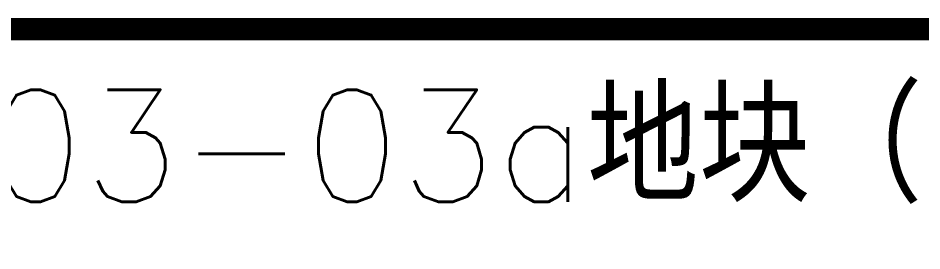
# Model space of a CAD drawing. Header units: millimetres. Extents: x -108786 to 29797, y -10598 to 53433.
# Drawn here: x -51098 to -47866, y -2929 to -2097 of the extents above; entities that cross this region are included whole.
import ezdxf

# ---------------------------------------------------------------- set-up
doc = ezdxf.new("R2010")
doc.units = ezdxf.units.MM
doc.header["$MEASUREMENT"] = 0
doc.linetypes.add('DASHED', pattern=[0.75, 0.5, -0.25])
doc.layers.add('BEAM', color=4, linetype='DASHED')
doc.layers.add('高专_图框', color=7, linetype='Continuous')
doc.styles.add('GoldAttr', font='txt.shx', dxfattribs={"height": 4, "bigfont": 'hztxt.shx'})

# ---------------------------------------------------------------- blocks, each defined once
blk = doc.blocks.new('tk_tql_2018')
at = {"layer": '高专_图框'}
blk.add_lwpolyline([(-6500, 2830, 80, 80, 0), (-40000, 2830, 80, 80, 0), (-40000, 0, 0, 0, 0)], format="xyseb", dxfattribs=at)
blk = doc.blocks.new('A1+0(841x594)-TK_STYLE_a-TK_HQ_a-62ba77e7', base_point=(10, -10))
at = {"layer": '高专_图框', "xscale": 0.01, "yscale": 0.01, "zscale": 0.01}
blk.add_blockref('tk_tql_2018', (0, 0), dxfattribs=at)
at = {"insert": (-238, 24.1), "char_height": 4, "width": 102, "attachment_point": 5, "style": 'GoldAttr'}
blk.add_mtext('{\\W1;鄞州区DW01-03-03a地块（东吴镇镇区）项目}', dxfattribs=at)

msp = doc.modelspace()

# ---------------------------------------------------------------- block references
at = {"layer": 'BEAM', "xscale": 100, "yscale": 100}
msp.add_blockref('A1+0(841x594)-TK_STYLE_a-TK_HQ_a-62ba77e7', (-24686.5, -5967), dxfattribs=at)

doc.saveas('drawing.dxf')
